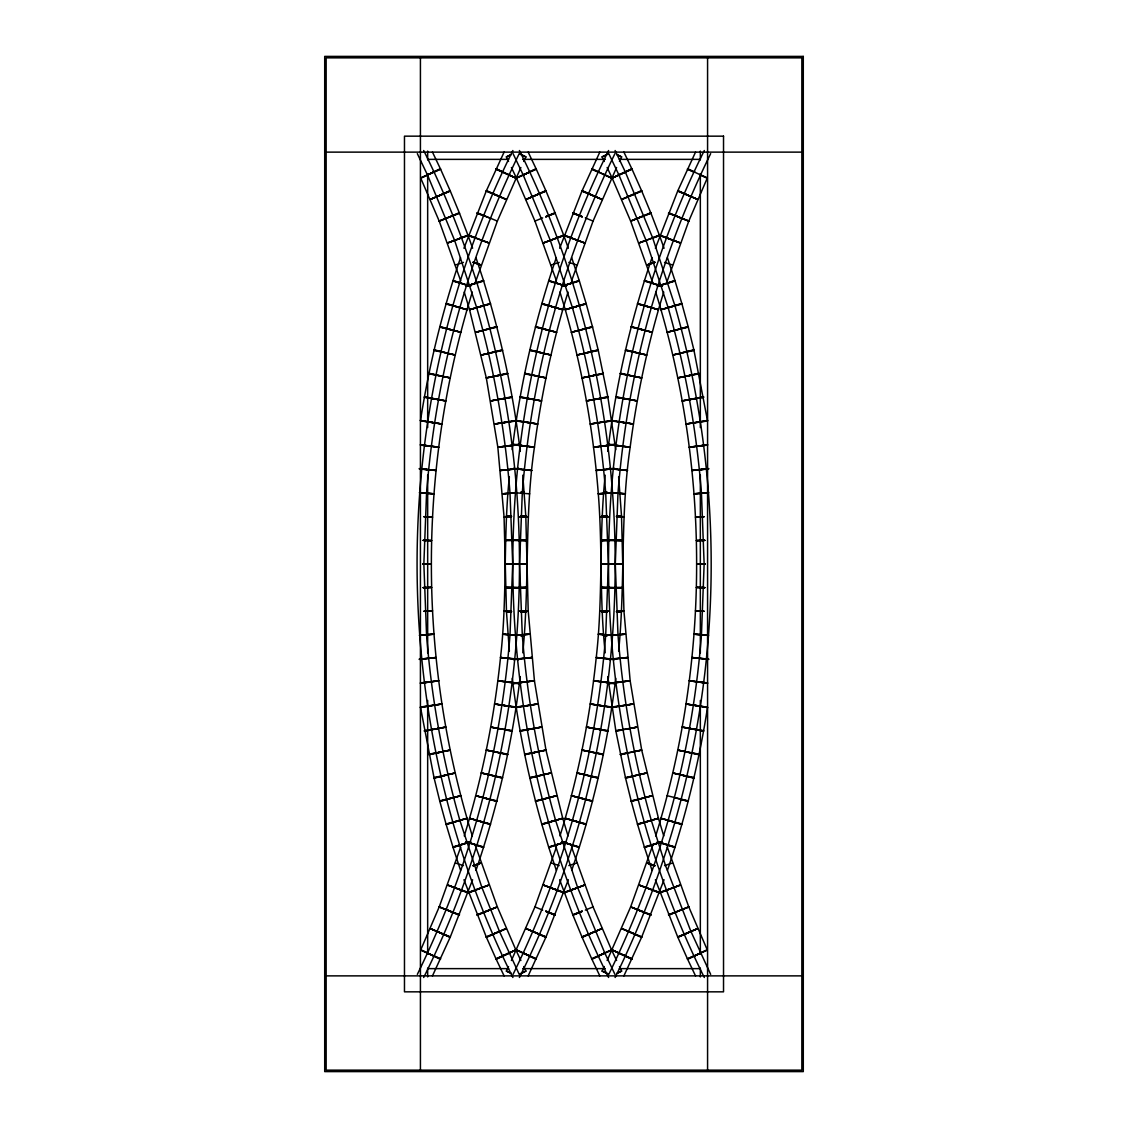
<?xml version="1.0" encoding="UTF-8"?>
<svg xmlns="http://www.w3.org/2000/svg" width="1128" height="1128" viewBox="0 0 1128 1128"><rect width="100%" height="100%" fill="white"/><g stroke="black" fill="none" stroke-linecap="round" stroke-linejoin="round"><path stroke-width="1.5" d="M472.308 835.933C417.727 660.106 417.727 467.894 472.308 292.067M464.257 835.933C482.22 777.855 494.261 717.986 500.508 657.525C507.487 597.516 503.032 536.928 509.362 476.876M608.598 977.482C480.866 721.356 480.866 406.644 608.598 150.517M510.011 634.754L512.704 564L510.011 493.246M522.278 493.246L519.585 564L522.278 634.754M423.677 977.482C551.409 721.356 551.409 406.644 423.677 150.517M522.772 652.788C529.709 584.417 524.294 515.341 534.432 447.21C541.229 394.673 552.367 342.686 568.033 292.067M559.967 835.933C577.931 777.855 589.986 717.986 596.233 657.525C603.254 596.966 598.714 535.8 605.228 475.212M704.323 150.517C576.591 406.644 576.591 721.356 704.323 977.482M605.722 634.754L608.415 564L605.722 493.246M617.989 634.754L615.296 564L617.989 493.246M519.402 977.482C647.134 721.356 647.134 406.644 519.402 150.517M618.637 651.124C625.363 583.303 620.09 514.791 630.157 447.21C636.953 394.673 648.092 342.686 663.743 292.067M655.692 835.933C710.273 660.106 710.273 467.894 655.692 292.067M512.887 150.517C385.141 406.644 385.141 721.356 512.887 977.482M426.553 493.232C431.404 430.459 442.571 368.193 459.871 307.648L453.047 305.787M522.278 493.232C527.114 430.459 538.296 368.193 555.582 307.648L548.772 305.787M651.307 307.648C634.021 368.193 622.839 430.459 617.989 493.232L610.953 492.612L625.405 493.81L617.072 493.063M572.418 820.352C589.704 759.807 600.886 697.541 605.722 634.768L612.758 635.388L598.305 634.19L606.638 634.937M608.782 974.366C633.019 924.889 652.9 873.298 668.129 820.352L674.925 822.298L668.129 820.352C685.429 759.807 696.596 697.541 701.447 634.768L708.483 635.388C699.416 753.969 667.55 870.731 615.112 977.482M512.253 449.719C520.135 384.493 535.01 320.14 556.189 257.959L556.287 257.706M475.988 870.294L476.086 870.04C497.448 807.324 512.408 742.421 520.219 676.617M607.78 451.383C615.592 385.579 630.552 320.676 651.913 257.959L652.012 257.706M571.713 870.294L571.811 870.04C592.99 807.86 607.865 743.507 615.747 678.28M460.562 257.706L460.478 257.959C442.416 310.905 429.021 365.43 420.476 420.716L441.979 424.015L420.518 420.448M667.438 870.294L667.522 870.04C685.584 817.095 698.979 762.57 707.524 707.284L686.021 703.985L707.482 707.552M476.693 820.352C493.979 759.807 505.161 697.541 510.011 634.768L517.047 635.388L502.594 634.19L510.928 634.937M459.871 307.648L453.103 305.618L459.871 307.648C475.099 254.702 494.981 203.111 519.218 153.634M555.582 307.648L548.814 305.618L555.582 307.648C570.824 254.702 590.705 203.111 614.943 153.634M513.057 974.366C537.295 924.889 557.176 873.298 572.418 820.352L579.2 822.298M475.325 282.493L497.349 221.102L520.868 167.494M571.558 280.9L593.06 221.102L616.593 167.494M440.357 959.279L420.716 949.931L439.215 906.898L460.717 847.1M667.282 280.9L688.785 221.102L707.284 178.069L699.727 174.473M511.407 960.506L534.94 906.898L556.442 847.1M607.132 960.506L630.651 906.898L652.675 845.506M463.946 248.245L486.337 190.872L504.103 152.097M559.657 248.245L582.048 190.872L599.828 152.097M655.382 248.245L677.773 190.872L695.539 152.097M710.668 153.634C686.43 203.111 666.535 254.702 651.307 307.648L644.511 305.702M417.332 974.366C441.57 924.889 461.465 873.298 476.693 820.352L483.489 822.298M432.461 975.903L450.227 937.128L472.618 879.755M528.172 975.903L545.952 937.128L568.343 879.755M623.897 975.903L641.663 937.128L664.054 879.755M523.744 161.445L525.902 156.919L519.895 153.958L525.902 156.919M619.469 161.445L621.627 156.919L617.115 154.705L621.627 156.919M506.373 971.081L510.913 973.238L506.373 971.081L508.531 966.555M602.098 971.081L608.147 973.957L602.098 971.081L604.255 966.555M506.373 156.919L510.885 154.705L506.373 156.919L508.531 161.445M602.098 156.919L608.105 153.958L602.098 156.919L604.255 161.445M525.902 971.081L519.895 974.042L525.902 971.081L523.744 966.555M621.627 971.081L617.115 973.295L621.627 971.081L619.469 966.555M428.273 174.473L420.716 178.069L439.215 221.102L460.717 280.9M432.814 172.316L440.357 168.721M476.693 307.648L454.612 240.363L427.484 174.953L433.857 171.921M556.442 280.9L534.94 221.102L516.441 178.069L523.998 174.473M528.524 172.316L536.082 168.721M529.568 171.921L523.195 174.953L550.337 240.363L572.418 307.648L579.186 305.618L572.418 307.648C589.704 368.193 600.886 430.459 605.722 493.232L612.772 492.696L598.305 493.81C602.578 546.713 599.363 599.969 605.228 652.788M652.675 282.493L630.651 221.102L612.151 178.069L619.709 174.473M624.249 172.316L631.807 168.721M625.293 171.921L618.919 174.953L646.048 240.363L668.129 307.648L674.925 305.702C705.494 412.439 716.914 524.591 708.483 635.304L694.03 634.19L702.377 634.726M496.193 959.279L515.849 949.931L497.349 906.898L475.325 845.506M591.918 959.279L611.559 949.931L593.06 906.898L571.558 847.1M687.643 959.279L707.284 949.931L688.785 906.898L667.282 847.1M417.332 153.634L427.47 174.953L433.899 172.006L420.716 178.069L428.358 174.671M434.407 171.766L440.484 168.974L432.461 152.097M511.407 167.494L516.441 178.069L529.61 172.006L523.195 174.953L513.057 153.634M530.118 171.766L536.195 168.974L528.172 152.097M607.132 167.494L612.151 178.069L631.92 168.974L623.897 152.097M504.103 975.903L496.08 959.026L515.849 949.931L520.868 960.506M614.943 974.366L604.805 953.047L598.39 955.994L604.805 953.047L577.663 887.637L555.582 820.352M599.828 975.903L591.805 959.026L597.882 956.234M603.959 953.428L611.559 949.931L616.593 960.506M695.539 975.903L687.516 959.026L707.284 949.931L699.642 953.329M708.497 635.205L701.447 634.754L704.14 564L701.447 493.246L708.483 492.696L701.447 493.232C696.596 430.459 685.429 368.193 668.129 307.648L674.925 305.702L652.675 237.909L625.335 172.006L618.919 174.953L608.782 153.634M427.484 174.953L433.927 172.09M434.477 171.95L440.597 169.228M450.326 191.126L430.247 199.459L437.89 196.061M442.472 194.016L450.114 190.618M443.53 193.649L437.072 196.526L443.558 193.734M516.441 178.069L529.652 172.09M530.202 171.95L536.308 169.228M546.051 191.126L525.958 199.459L545.839 190.618M612.151 178.069L632.032 169.228M641.776 191.126L621.683 199.459L641.55 190.618M519.218 974.366L499.492 931.474L492.992 934.266L499.492 931.474L481.952 887.637L459.871 820.352L453.103 822.382L459.871 820.352C442.571 759.807 431.404 697.541 426.553 634.768L419.517 635.304L433.97 634.19L425.623 634.726M486.45 937.382L494.092 933.984M498.675 931.94L506.317 928.541L486.224 936.875M495.967 958.772L503.61 955.374M508.192 953.329L515.849 949.931M582.161 937.382L602.042 928.541L581.949 936.875M591.692 958.772L597.798 956.05M598.348 955.909L611.559 949.931M684.47 934.351L690.928 931.474L665.464 865.402L651.307 820.352M677.886 937.382L685.528 933.984M690.11 931.94L697.753 928.541L677.674 936.875M687.403 958.772L693.523 956.05M532.797 196.526L539.283 193.734M628.507 196.526L635.008 193.734M588.717 934.266L595.203 931.474M684.442 934.266L690.928 931.474L710.668 974.366M430.247 199.459L450.227 190.872L440.484 168.974M525.958 199.459L545.952 190.872L536.195 168.974M621.683 199.459L641.663 190.872L631.92 168.974M463.946 879.755L486.337 937.128L494.022 933.829M498.632 931.841L506.317 928.541M492.992 934.266L499.492 931.474M591.805 959.026L582.048 937.128L602.042 928.541M655.382 879.755L677.773 937.128L697.753 928.541M447.026 218.085L439.215 221.102L445.391 218.536M459.307 212.755L446.124 218.324L452.709 215.8M534.94 221.102L542.667 217.887M545.755 216.604L555.032 212.755M638.462 218.085L630.651 221.102L650.743 212.755M477.257 915.245L497.349 906.898L477.045 914.723M572.968 915.245L582.245 911.396M585.333 910.113L593.06 906.898M668.692 915.245L681.876 909.676M682.609 909.464L688.785 906.898L668.481 914.723M439.215 221.102L459.406 213.023L450.227 190.872M545.811 216.745L555.131 213.023L545.952 190.872M630.651 221.102L650.856 213.023L641.663 190.872M483.884 912.284L490.44 909.661M477.144 914.977L497.349 906.898M559.657 879.755L572.869 914.977L582.189 911.255M668.594 914.977L688.785 906.898M451.708 216.28L459.519 213.277M468.134 235.639L447.633 242.957L455.444 239.94M460.125 238.135L467.937 235.132M454.612 240.363L461.197 237.825M545.867 216.886L555.23 213.277M551.239 240.137L543.358 242.957L556.922 237.825M557.415 237.529L563.647 235.132M643.143 216.28L650.955 213.277M646.95 240.137L639.082 242.957L646.88 239.94M651.561 238.135L659.372 235.132M646.048 240.363L652.647 237.825M468.628 892.868L488.917 885.043L468.43 892.361M564.352 892.868L570.585 890.471M571.078 890.175L584.642 885.043L576.76 887.863M572.77 914.723L582.133 911.114M660.063 892.868L680.367 885.043L672.485 887.863M447.633 242.957L468.035 235.385L472.618 248.245M543.358 242.957L563.76 235.385L568.343 248.245M639.082 242.957L659.471 235.385L664.054 248.245M468.529 892.615L488.917 885.043M564.24 892.615L584.642 885.043M659.965 892.615L680.367 885.043M455.5 265.009L463.453 262.401M550.337 240.363L556.992 237.994M555.963 238.459L563.845 235.639M551.225 265.009L559.178 262.401M651.688 238.459L659.57 235.639M654.889 262.401L646.936 265.009L654.818 262.204M473.182 865.796L481.064 862.99L473.111 865.599M576.775 862.99L568.822 865.599M564.155 892.361L572.037 889.541M672.499 862.99L664.547 865.599M659.866 892.361L667.748 889.541M666.733 890.006L673.388 887.637M646.936 265.009L654.86 262.302M473.14 865.698L481.064 862.99M483.644 281.013L466.019 286.3L483.475 280.477M566.538 284.862L561.73 286.3L579.2 280.477M662.263 284.862L657.455 286.3L674.911 280.477M453.089 847.523L470.573 841.784L452.92 846.987M548.8 847.523L566.298 841.784L548.645 846.987M644.525 847.523L662.009 841.784L644.356 846.987M466.005 286.258L483.559 280.745L475.988 257.706M561.716 286.258L579.284 280.745L571.713 257.706M657.441 286.258L674.995 280.745L667.438 257.706M460.562 870.294L453.005 847.255L470.559 841.742M556.287 870.294L548.716 847.255L556.696 844.745M561.49 843.25L566.284 841.742M652.012 870.294L644.44 847.255L661.995 841.742M469.911 285.031L476.65 282.916M572.361 282.916L565.621 285.031L572.389 283.001M668.086 282.916L661.346 285.031L668.114 283.001M459.914 845.083L466.654 842.968M651.349 845.083L658.089 842.968M509.362 651.124L506.486 611.926L504.075 517.174L497.843 447.21L486.309 377.908L469.544 309.692L490.384 303.432M571.346 283.41L579.355 281.013M612.772 492.795L598.305 493.81C593.497 431.531 582.415 369.758 565.269 309.692L573.278 307.295M578.086 305.843L586.095 303.432M667.071 283.41L675.08 281.013M669.059 307.493L660.98 309.692L668.989 307.295M673.797 305.843L681.82 303.432M668.129 307.648L674.896 305.618M446.18 824.568L454.203 822.157M459.011 820.705L467.02 818.308L458.941 820.507M541.905 824.568L562.731 818.308L545.966 750.092L534.432 680.79L528.2 610.826L525.803 516.074L522.772 475.212M637.616 824.568L658.456 818.308L641.691 750.092L630.157 680.79L623.925 610.826L621.514 516.074L618.637 476.876M483.489 305.702L476.693 307.648C493.979 368.193 505.161 430.459 510.011 493.232L517.047 492.696L502.594 493.81L510.928 493.063M548.8 822.298L555.582 820.352C538.296 759.807 527.114 697.541 522.278 634.768L515.228 635.304L529.695 634.19L521.362 634.937M644.511 822.298L651.307 820.352C634.021 759.807 622.839 697.541 617.989 634.768L610.953 635.304L625.405 634.19L617.072 634.937M464.257 292.067L469.544 309.692L490.454 303.7C504.202 352.049 514.312 401.455 520.219 451.383M559.967 292.067L565.269 309.692L586.179 303.7L579.284 280.745M660.98 309.692L669.031 307.394M673.853 306.012L681.89 303.7L674.995 280.745M453.005 847.255L446.11 824.3L467.02 818.308M512.253 678.28C518.203 727.645 528.228 776.487 541.821 824.3L562.731 818.308L568.033 835.933M644.44 847.255L637.546 824.3L658.456 818.308L663.743 835.933M469.544 309.692L490.525 303.968M496.828 327.092L475.706 332.295L496.701 326.57M572.418 307.648L579.228 305.787M565.269 309.692L573.334 307.493M578.185 306.167L586.25 303.968M592.553 327.092L571.431 332.295L579.496 330.081M584.346 328.77L592.411 326.57M578.636 330.419L585.446 328.558M668.129 307.648L674.953 305.787M673.895 306.167L681.975 303.968M688.277 327.092L667.141 332.295L675.221 330.081M680.057 328.77L688.136 326.57M674.347 330.419L681.157 328.558M446.843 799.442L453.653 797.581L446.815 799.357M439.864 801.43L447.943 799.23M452.779 797.919L460.858 795.705L439.723 800.908M446.025 824.032L454.105 821.833M453.047 822.213L459.871 820.352M535.588 801.43L556.569 795.705L535.447 800.908M541.75 824.032L562.731 818.308M631.299 801.43L652.294 795.705L644.159 797.707M637.475 824.032L658.456 818.308M475.706 332.295L496.771 326.824M571.431 332.295L592.482 326.824L586.179 303.7M667.141 332.295L688.207 326.824L681.89 303.7M446.11 824.3L439.793 801.176L460.858 795.705M535.518 801.176L556.569 795.705M637.546 824.3L631.229 801.176L652.294 795.705M502.552 350.385L481.303 355.038L502.425 349.835M598.263 350.385L577.014 355.038L598.15 349.835M680.917 353.247L672.739 355.038L693.861 349.835M434.139 778.165L455.261 772.962L434.012 777.615M529.85 778.165L550.986 772.962L529.737 777.615M632.596 776.332L639.449 774.654M625.575 778.165L633.696 776.163M638.575 774.964L646.696 772.962L625.448 777.615M631.172 800.908L639.294 798.906M638.222 799.259L645.089 797.581M481.303 355.038L502.496 350.103M584.262 353.346L591.142 351.753M577.014 355.038L598.207 350.103L607.879 397.07L615.747 449.719M672.739 355.038L693.931 350.103L707.566 420.984L686.021 424.015L707.482 420.448M441.133 776.247L448.013 774.654M420.518 707.552L441.979 703.985L420.434 707.016L434.069 777.897L455.261 772.962M529.793 777.897L550.986 772.962M607.78 676.617L615.846 730.93L625.504 777.897L646.696 772.962M507.671 373.791L486.309 377.908L500.494 374.905M501.029 374.693L507.558 373.255M679.987 353.346L686.881 351.837M685.81 352.176L693.988 350.385M589.324 376.414L596.233 374.989L582.034 377.908L603.283 373.255M699.106 373.791L677.745 377.908L685.923 376.118M690.829 375.046L698.993 373.255M691.929 374.905L685.034 376.414L691.957 374.989M429.007 754.745L450.255 750.092L442.035 751.671M524.717 754.745L545.966 750.092L537.746 751.671M620.442 754.745L626.971 753.307M627.506 753.095L641.691 750.092L633.471 751.671M486.309 377.908L500.522 374.989L493.599 376.414M501.072 374.877L507.614 373.523M582.034 377.908L603.339 373.523M677.745 377.908L699.064 373.523M428.936 754.477L450.255 750.092M524.661 754.477L545.966 750.092M620.386 754.477L626.928 753.123M627.464 752.926L641.691 750.092M596.825 375.06L603.395 373.791M505.034 398.438L490.736 400.905L505.006 398.254L498.068 399.594M505.527 398.057L512.098 396.802M607.921 397.338L586.461 400.905L607.823 396.802M703.632 397.338L682.186 400.905L703.534 396.802M424.466 731.198L445.814 727.095L437.565 728.462M520.177 731.198L528.397 729.619M533.318 728.674L541.539 727.095L520.078 730.662M428.894 754.209L437.1 752.616M622.994 729.745L637.264 727.095L629.043 728.674M615.902 731.198L622.473 729.943M524.605 754.209L531.175 752.94M620.329 754.209L628.536 752.616M593.779 399.594L600.731 398.353M689.504 399.594L696.455 398.353M438.496 728.406L431.531 729.562M490.736 400.905L505.02 398.353M505.57 398.254L512.154 397.07M586.461 400.905L607.879 397.07M682.186 400.905L703.59 397.07M424.41 730.93L432.644 729.449M437.579 728.561L445.814 727.095M520.121 730.93L541.539 727.095M615.846 730.93L622.43 729.745M505.598 398.438L512.197 397.338M516.13 420.984L494.586 424.015L516.046 420.448M598.587 422.845L590.311 424.015L611.771 420.448M516.229 707.552L537.689 703.985L529.413 705.155M424.368 730.662L432.616 729.294M611.954 707.552L633.414 703.985L625.124 705.155M615.803 730.662L622.402 729.562M622.966 729.562L637.264 727.095M501.946 422.887L508.925 421.816M494.586 424.015L516.088 420.716M590.311 424.015L611.813 420.716M686.021 424.015L707.524 420.716M420.476 707.284L441.979 703.985M516.187 707.284L537.689 703.985M611.912 707.284L633.414 703.985M597.657 422.887L604.65 421.9M603.565 422.154L611.841 420.984M519.458 444.728L497.843 447.21L519.388 444.178M601.873 446.251L593.568 447.21L601.844 446.039M606.822 445.349L615.098 444.178M607.936 445.278L600.942 446.265L607.964 445.461M707.566 445.109L689.279 447.21L697.569 446.039M702.532 445.349L707.51 444.644M703.66 445.278L696.667 446.265L703.675 445.377M420.49 683.356L438.721 680.79L430.402 681.749M520.064 682.722L527.058 681.735M512.902 683.822L521.178 682.651M526.156 681.961L534.432 680.79L512.831 683.272M608.612 683.822L630.157 680.79L608.542 683.272M516.159 707.016L524.435 705.846M523.35 706.1L530.343 705.113M611.869 707.016L620.16 705.846M619.06 706.1L626.054 705.113M505.231 446.265L512.225 445.377M497.843 447.21L519.43 444.46M593.568 447.21L615.141 444.46M689.279 447.21L707.538 444.883M424.325 682.623L431.333 681.735L424.325 682.539M420.462 683.117L438.721 680.79M512.859 683.54L534.432 680.79M608.57 683.54L630.157 680.79M606.864 445.687L615.169 444.728M508.841 469.727L500.508 470.475L518.795 468.374M604.566 469.727L596.233 470.475L604.537 469.516M609.529 468.952L614.52 468.374M610.657 468.91L603.635 469.713L610.671 469.093M708.624 468.994L691.957 470.475L708.581 468.571M419.419 659.429L436.042 657.525L427.709 658.273M513.48 659.626L531.767 657.525L523.434 658.273M609.205 659.626L627.492 657.525L609.148 659.161M420.434 682.891L425.411 682.313M500.508 470.475L518.824 468.613M596.233 470.475L614.548 468.613M691.957 470.475L708.596 468.783M699.346 469.727L706.382 469.008M419.404 659.217L436.042 657.525M513.451 659.386L531.767 657.525M609.176 659.386L627.492 657.525M507.91 469.727L514.946 469.093M513.846 469.29L518.852 468.839M609.571 469.29L614.563 468.839M520.924 492.175L524.252 491.879M510.011 493.232L517.047 492.612M708.497 492.795L694.03 493.81L708.483 492.612M419.517 635.388L426.553 634.768M425.637 634.937L433.97 634.19M515.242 635.388L522.278 634.768M610.953 635.388L617.989 634.768M603.748 636.121L607.076 635.825M419.376 659.006L422.718 658.71M421.618 658.907L428.654 658.273M513.437 659.161L518.429 658.71M517.329 658.907L524.365 658.273M520.939 492.4L524.28 492.146M598.305 493.81L612.772 492.696M694.03 493.81L702.377 493.162M603.72 635.854L607.061 635.6M502.594 493.81L517.061 492.795M520.953 492.64L524.294 492.428M504.075 517.174L510.758 516.92M520.769 516.116L525.789 515.792M608.161 516.864L599.8 517.174L608.147 516.652M616.494 516.116L621.5 515.792M703.872 516.864L695.511 517.174L703.858 516.652M424.142 611.348L432.489 610.826L424.128 611.136M506.5 612.208L511.506 611.884M519.853 611.348L528.2 610.826L519.839 611.136M602.211 612.208L607.231 611.884M623.925 610.826L617.242 611.08M419.503 635.205L426.553 634.754L423.86 564L426.553 493.246L419.517 492.696L433.97 493.81L419.503 492.795M515.228 635.205L529.695 634.19M603.706 635.572L607.047 635.36M610.939 635.205L625.405 634.19M520.784 516.328L525.803 516.074M599.8 517.174L608.147 516.751M616.508 516.328L621.514 516.074M695.511 517.174L703.872 516.751M424.128 611.249L432.489 610.826M506.486 611.926L511.492 611.672M519.853 611.249L528.2 610.826M602.197 611.926L607.216 611.672M520.798 516.539L525.817 516.356M616.508 516.539L621.528 516.356M504.963 540.58L519.472 540.312M520.008 540.002L526.706 539.748M615.183 540.312L600.688 540.58L609.049 540.27M615.733 540.002L622.416 539.748M601.28 540.312L615.183 540.115L600.688 540.58M704.774 540.481L696.399 540.58L704.76 540.27M423.24 587.73L431.601 587.42L423.226 587.519M505.584 588.252L512.267 587.998M518.951 587.73L527.312 587.42L512.817 587.688M601.294 588.252L607.992 587.998M623.037 587.42L608.528 587.688M506.472 611.644L511.492 611.461M602.183 611.644L607.202 611.461M520.022 540.199L526.72 540.03M615.747 540.199L622.43 540.03M608.119 540.397L615.183 540.213M696.399 540.58L704.774 540.368M423.226 587.632L431.601 587.42M505.57 587.97L512.253 587.801M527.312 587.42L512.817 587.787L526.72 587.688M601.28 587.97L607.978 587.801M519.881 540.397L512.817 540.115L526.72 540.312M615.747 540.397L622.43 540.312M422.929 564.113L431.305 564L422.929 563.887M505.259 564L511.957 564.085M512.704 564L527.016 563.718M505.274 564.282L511.957 564.197M512.521 564.099L527.016 564L518.654 563.887M615.479 564.099L600.984 564L609.346 563.887M616.043 563.803L622.726 563.718M600.984 564.282L615.479 563.901M616.043 564.085L622.741 564M705.07 564.113L696.695 564L705.07 563.887M505.57 587.688L512.253 587.603M601.28 587.688L615.183 587.787L608.119 587.603M326.147 152.125L801.853 152.125M427.667 159.372L508.587 159.372M522.659 159.372L605.341 159.372M619.413 159.372L700.333 159.372M422.929 564L431.305 564M512.521 564L527.016 564M600.984 564L615.479 564M696.695 564L705.07 564M427.667 968.628L508.587 968.628M522.659 968.628L605.341 968.628M619.413 968.628L700.333 968.628M326.147 975.875L801.853 975.875M608.528 540.312L623.037 540.58L608.542 540.115L615.592 540.397M505.57 540.312L512.253 540.397M512.817 540.312L527.312 540.58L518.951 540.27M423.226 540.481L431.601 540.58L423.24 540.27M600.984 563.718L615.296 564M616.043 564.197L622.726 564.282M505.274 563.718L511.957 563.803M512.521 563.901L527.016 564.282M704.76 587.73L696.399 587.42L704.774 587.519M609.049 587.73L600.688 587.42L615.183 587.688M615.747 587.603L622.43 587.688M512.408 587.603L519.458 587.787L504.963 587.42L519.472 587.688M601.28 540.03L607.978 540.199M608.542 540.213L623.037 540.58M505.57 540.03L512.253 540.199M512.817 540.213L527.312 540.58M423.226 540.368L431.601 540.58M696.399 587.42L704.774 587.632M600.688 587.42L615.183 587.787M615.747 587.801L622.43 587.97M504.963 587.42L519.458 587.787M520.022 587.801L526.72 587.97M602.183 516.356L607.202 516.539M617.242 516.92L623.925 517.174M506.472 516.356L511.492 516.539M519.839 516.864L528.2 517.174L519.853 516.652M424.128 516.864L432.489 517.174L424.142 516.652M601.294 539.748L607.992 540.002M505.584 539.748L512.267 540.002M615.733 587.998L622.416 588.252M520.008 587.998L526.706 588.252M703.858 611.348L695.511 610.826L703.872 611.136M608.147 611.348L599.8 610.826L608.161 611.136M616.508 611.461L621.528 611.644M504.075 610.826L510.758 611.08M520.798 611.461L525.817 611.644M602.197 516.074L607.216 516.328M506.486 516.074L511.492 516.328M519.853 516.751L528.2 517.174M424.128 516.751L432.489 517.174M695.511 610.826L703.872 611.249M599.8 610.826L608.147 611.249M616.508 611.672L621.514 611.926M520.784 611.672L525.803 611.926M603.706 492.428L607.047 492.64M610.939 492.795L625.405 493.81M515.228 492.795L529.695 493.81M602.211 515.792L607.231 516.116M506.5 515.792L511.506 516.116M616.494 611.884L621.5 612.208M520.769 611.884L525.789 612.208M598.305 634.19L612.772 635.205M502.594 634.19L517.061 635.205M520.953 635.36L524.294 635.572M603.72 492.146L607.061 492.4M520.939 635.6L524.28 635.854M613.054 469.093L620.09 469.727M609.148 468.839L614.154 469.29M619.159 469.727L627.492 470.475L609.205 468.374M517.329 469.093L524.365 469.727L517.343 468.91M513.437 468.839L518.429 469.29M523.434 469.727L531.767 470.475L523.462 469.516M419.376 468.994L436.042 470.475L419.419 468.571M603.748 491.879L607.076 492.175M419.517 492.612L433.97 493.81M694.03 634.19L702.363 634.937M520.924 635.825L524.252 636.121M708.581 659.429L691.957 657.525L700.291 658.273M705.282 658.71L708.624 659.006M699.346 658.273L706.382 658.907M614.52 659.626L596.233 657.525L604.566 658.273M609.571 658.71L614.563 659.161M603.635 658.273L610.671 658.907M518.795 659.626L500.508 657.525L518.852 659.161M609.176 468.613L627.492 470.475M513.451 468.613L531.767 470.475M419.404 468.783L436.042 470.475M421.618 469.008L428.654 469.727M691.957 657.525L708.596 659.217M596.233 657.525L614.548 659.386M500.508 657.525L518.824 659.386M608.542 444.728L630.157 447.21L608.612 444.178M520.036 445.461L527.058 446.265L520.064 445.278M512.831 444.728L521.136 445.687M526.127 446.251L534.432 447.21L526.156 446.039M420.434 445.109L438.721 447.21L430.431 446.039M513.48 468.374L518.471 468.952M707.51 683.356L689.279 680.79L697.597 681.749M702.589 682.313L707.566 682.891M703.675 682.539L696.667 681.735L703.675 682.623M601.844 681.961L593.568 680.79L615.169 683.272M519.388 683.822L497.843 680.79L519.458 683.272M615.775 445.377L622.769 446.265M608.57 444.46L630.157 447.21M512.859 444.46L534.432 447.21M424.325 445.377L431.333 446.265L424.339 445.278M420.462 444.883L438.721 447.21M689.279 680.79L707.538 683.117M593.568 680.79L615.141 683.54M497.843 680.79L519.43 683.54M611.869 420.984L633.414 424.015L611.954 420.448M523.35 421.9L530.343 422.887L523.364 421.816M516.159 420.984L524.435 422.154M529.413 422.845L537.689 424.015L516.229 420.448M512.902 444.178L521.178 445.349M420.49 444.644L425.467 445.349M600.942 681.735L607.936 682.722M606.822 682.651L615.098 683.822M611.771 707.552L590.311 703.985L598.587 705.155M603.565 705.846L611.841 707.016M604.65 706.1L597.657 705.113L604.636 706.184M516.046 707.552L494.586 703.985L502.876 705.155M507.84 705.846L516.13 707.016M508.939 706.1L501.946 705.113L508.925 706.184M611.912 420.716L633.414 424.015M516.187 420.716L537.689 424.015M420.476 420.716L441.979 424.015M686.021 703.985L707.524 707.284M590.311 703.985L611.813 707.284M494.586 703.985L516.088 707.284M619.075 421.816L626.054 422.887M427.639 421.816L434.618 422.887M693.382 705.113L700.361 706.184M615.803 397.338L622.402 398.438M622.966 398.438L637.264 400.905L622.994 398.254L629.932 399.594M520.078 397.338L541.539 400.905L520.177 396.802M424.368 397.338L445.814 400.905L424.466 396.802M703.534 731.198L682.186 727.095L690.435 728.462M695.384 729.294L703.632 730.662M696.469 729.562L689.504 728.406L696.455 729.647M594.682 728.674L586.461 727.095L607.921 730.662M498.957 728.674L490.736 727.095L505.034 729.562M505.598 729.562L512.197 730.662M527.269 398.353L534.221 399.594M431.545 398.353L438.496 399.594M505.02 729.647L490.736 727.095M615.846 397.07L622.43 398.254M622.98 398.353L637.264 400.905M520.121 397.07L541.539 400.905M424.41 397.07L445.814 400.905M682.186 727.095L703.59 730.93M586.461 727.095L607.879 730.93M505.57 729.745L512.154 730.93M620.329 373.791L641.691 377.908L627.506 374.905M524.605 373.791L531.175 375.06M531.739 375.074L545.966 377.908L524.717 373.255M615.902 396.802L622.473 398.057M428.894 373.791L450.255 377.908L442.077 376.118M599.602 729.619L607.823 731.198M698.993 754.745L677.745 750.092L685.965 751.671M690.9 752.616L699.106 754.209M685.034 751.586L691.972 752.926M505.527 729.943L512.098 731.198M603.283 754.745L582.034 750.092L590.254 751.671M596.825 752.94L603.395 754.209M589.324 751.586L596.261 752.926M500.494 753.095L486.309 750.092L494.529 751.671M499.464 752.616L507.671 754.209M493.599 751.586L500.536 752.926L486.309 750.092M620.386 373.523L626.928 374.877M627.478 374.989L641.691 377.908M524.661 373.523L545.966 377.908M428.936 373.523L450.255 377.908M677.745 750.092L699.064 754.477M582.034 750.092L603.339 754.477M501.072 753.123L507.614 754.477M625.448 350.385L646.696 355.038L625.575 349.835M529.737 350.385L550.986 355.038L529.85 349.835M620.442 373.255L626.971 374.693M441.118 351.837L448.013 353.346M434.012 350.385L442.19 352.176M447.083 353.247L455.261 355.038L434.139 349.835M429.007 373.255L437.171 375.046M436.071 374.905L442.966 376.414M693.861 778.165L672.739 772.962L693.988 777.615M501.029 753.307L507.558 754.745M598.15 778.165L577.014 772.962L598.263 777.615M489.425 774.964L481.303 772.962L502.552 777.615M625.504 350.103L646.696 355.038M536.857 351.753L543.738 353.346M529.793 350.103L550.986 355.038M434.069 350.103L455.261 355.038M679.987 774.654L686.867 776.247M672.739 772.962L693.931 777.897M577.014 772.962L598.207 777.897M481.303 772.962L502.496 777.897M631.172 327.092L652.294 332.295L631.299 326.57M535.447 327.092L556.569 332.295L548.504 330.081M439.723 327.092L460.858 332.295L452.779 330.081M667.141 795.705L688.277 800.908M488.551 774.654L495.404 776.332M494.304 776.163L502.425 778.165M592.411 801.43L571.431 795.705L592.553 800.908M496.701 801.43L475.706 795.705L483.841 797.707M488.706 798.906L496.828 800.908M631.229 326.824L652.294 332.295M535.518 326.824L556.569 332.295M439.793 326.824L460.858 332.295M680.114 799.075L688.207 801.176M674.347 797.581L681.157 799.442M571.431 795.705L592.482 801.176M475.706 795.705L496.771 801.176M638.251 328.643L645.089 330.419M542.526 328.643L549.364 330.419L542.554 328.558M446.815 328.643L453.653 330.419L446.843 328.558M578.636 797.581L585.474 799.357M637.475 303.968L658.456 309.692L637.616 303.432M541.75 303.968L549.815 306.167M554.666 307.493L562.731 309.692L554.722 307.295M535.588 326.57L543.654 328.77M446.025 303.968L454.105 306.167M458.941 307.493L467.02 309.692L459.011 307.295M439.864 326.57L447.943 328.77M680.057 799.23L688.136 801.43M668.989 820.705L660.98 818.308L669.059 820.507M673.895 821.833L681.975 824.032M668.129 820.352L674.953 822.213M586.095 824.568L565.269 818.308L586.25 824.032M490.384 824.568L469.544 818.308L490.525 824.032M637.546 303.7L658.456 309.692M541.821 303.7L562.731 309.692M446.11 303.7L467.02 309.692M660.98 818.308L669.031 820.606M673.853 821.988L681.89 824.3M565.269 818.308L586.179 824.3M469.544 818.308L490.454 824.3M644.356 281.013L661.981 286.3L644.525 280.477M555.611 283.001L562.379 285.031M548.645 281.013L556.654 283.41M561.462 284.862L566.27 286.3L548.8 280.477M541.905 303.432L549.914 305.843M459.886 283.001L466.654 285.031M452.92 281.013L460.929 283.41M465.737 284.862L470.545 286.3L453.089 280.477M446.18 303.432L454.203 305.843M668.129 820.352L674.896 822.382M673.797 822.157L681.82 824.568M674.911 847.523L657.427 841.784L675.08 846.987M579.2 847.523L561.702 841.784L579.355 846.987M483.475 847.523L465.991 841.784L483.644 846.987M644.44 280.745L661.995 286.258M548.716 280.745L566.284 286.258M453.005 280.745L470.559 286.258M657.441 841.742L674.995 847.255M661.346 842.968L668.086 845.083M565.621 842.968L572.361 845.083M561.716 841.742L579.284 847.255M466.005 841.742L483.559 847.255M664.547 262.401L672.499 265.009M568.822 262.401L576.775 265.009M473.111 262.401L481.064 265.009L473.182 262.204M654.818 865.796L646.936 862.99L654.889 865.599M551.225 862.99L559.178 865.599M455.5 862.99L463.453 865.599M473.14 262.302L481.064 265.009M646.936 862.99L654.86 865.698M659.866 235.639L680.367 242.957L672.556 239.94M571.008 237.994L577.663 240.363M564.155 235.639L572.037 238.459M576.76 240.137L584.642 242.957L571.078 237.825M481.952 240.363L475.353 237.825M468.43 235.639L476.312 238.459M481.05 240.137L488.917 242.957L481.12 239.94M659.372 892.868L639.082 885.043L659.57 892.361M556.922 890.175L543.358 885.043L551.239 887.863M555.963 889.541L563.845 892.361M467.937 892.868L447.633 885.043L455.515 887.863M460.252 889.541L468.134 892.361M454.612 887.637L461.267 890.006M659.965 235.385L680.367 242.957M564.24 235.385L584.642 242.957M468.529 235.385L488.917 242.957M639.082 885.043L659.471 892.615M543.358 885.043L563.76 892.615M447.633 885.043L468.035 892.615M675.291 215.8L681.876 218.338L668.692 212.755M668.481 213.277L676.292 216.28M680.974 218.085L688.785 221.102L682.609 218.536M660.063 235.132L667.875 238.135M666.803 237.825L673.388 240.363M572.77 213.277L582.133 216.886M593.06 221.102L585.333 217.887M564.352 235.132L570.585 237.529M483.856 215.8L490.44 218.338M477.045 213.277L484.857 216.28M497.349 221.102L477.257 212.755M468.628 235.132L476.439 238.135M650.743 915.245L630.651 906.898L650.955 914.723M557.415 890.471L563.647 892.868M534.94 906.898L542.667 910.113M545.867 911.114L555.23 914.723M445.391 909.464L439.215 906.898L459.519 914.723M668.594 213.023L688.785 221.102M572.869 213.023L582.189 216.745M477.144 213.023L484.913 216.125M630.651 906.898L650.856 914.977M545.811 911.255L555.131 914.977M439.215 906.898L459.406 914.977M675.319 215.716L681.876 218.338M637.56 909.661L644.116 912.284M452.68 912.284L446.124 909.661L459.307 915.245M677.674 191.126L697.753 199.459L690.11 196.061M581.949 191.126L602.042 199.459L582.161 190.618M572.968 212.755L582.245 216.604M486.224 191.126L506.317 199.459L486.45 190.618M629.325 931.94L621.683 928.541L641.776 936.875M545.755 911.396L555.032 915.245M545.839 937.382L525.958 928.541L546.051 936.875M437.89 931.94L430.247 928.541L450.326 936.875M684.442 193.734L690.928 196.526L684.47 193.649M588.717 193.734L595.203 196.526M492.992 193.734L499.492 196.526M532.797 931.474L539.283 934.266M443.558 934.266L437.072 931.474L443.53 934.351M677.773 190.872L697.753 199.459M582.048 190.872L602.042 199.459M486.337 190.872L506.317 199.459M621.683 928.541L641.663 937.128M525.958 928.541L545.952 937.128M430.247 928.541L450.227 937.128M687.403 169.228L693.523 171.95M699.642 174.671L707.284 178.069L694.143 171.921M677.886 190.618L685.528 194.016M591.692 169.228L597.798 171.95M598.432 171.921L611.559 178.069L604.002 174.473M495.967 169.228L515.849 178.069L508.291 174.473M633.908 933.984L641.55 937.382M631.807 959.279L612.151 949.931L619.808 953.329M624.39 955.374L632.032 958.772M536.082 959.279L516.441 949.931L529.652 955.909L523.195 953.047M530.202 956.05L536.308 958.772M442.472 933.984L450.114 937.382M428.358 953.329L420.716 949.931L433.899 955.994L427.484 953.047M434.477 956.05L440.597 958.772M687.516 168.974L693.593 171.766M591.805 168.974L597.882 171.766M598.39 172.006L611.559 178.069M496.08 168.974L515.849 178.069M612.151 949.931L631.92 959.026M516.441 949.931L529.61 955.994M530.118 956.234L536.195 959.026M434.407 956.234L440.484 959.026M687.643 168.721L695.186 172.316M591.918 168.721L599.476 172.316M496.193 168.721L503.751 172.316M502.707 171.921L509.08 174.953M615.112 150.517L625.335 172.006M677.773 937.128L687.516 959.026M486.337 937.128L496.08 959.026M572.869 914.977L582.048 937.128M650.856 213.023L659.471 235.385M555.131 213.023L563.76 235.385M459.406 213.023L468.035 235.385M483.559 280.745L490.454 303.7M541.821 824.3L548.716 847.255M688.207 326.824L693.931 350.103M592.482 326.824L598.207 350.103M625.504 777.897L631.229 801.176M434.069 777.897L439.793 801.176M707.58 57.852L707.58 1070.148M700.333 151.082L700.333 159.88M700.333 173.966L700.333 427.54M700.333 475.071L700.333 652.929M700.333 700.46L700.333 954.034M700.333 968.12L700.333 976.918M427.667 151.082L427.667 159.88M427.667 173.966L427.667 427.54M427.667 475.071L427.667 652.929M427.667 700.46L427.667 954.034M427.667 968.12L427.667 976.918M420.42 57.852L420.42 1070.148M509.08 953.047L502.665 955.994L509.08 953.047M700.53 953.047L694.101 955.994L700.516 953.047M644.116 215.716L637.56 218.324L644.144 215.8M577.663 887.637L571.05 890.091L577.663 887.637M562.379 842.968L555.639 845.083L562.379 842.968M442.966 751.586L436.042 753.01L442.966 751.586M538.676 751.586L531.767 753.01L538.676 751.586M534.221 728.406L527.284 729.745L534.221 728.406M803.291 56.4L324.709 56.4L324.709 1071.6L803.291 1071.6L803.291 56.4M801.853 57.852L326.147 57.852L326.147 1070.148L801.853 1070.148L801.853 57.852M723.527 136.164L404.473 136.164L404.473 991.836L723.527 991.836L723.527 136.164M600.731 729.647L593.779 728.406L600.716 729.745M489.778 799.259L482.911 797.581L489.749 799.357M556.992 890.006L550.337 887.637L556.95 890.091M635.008 934.266L628.507 931.474L634.965 934.351M625.363 955.909L618.919 953.047L625.335 955.994"/></g></svg>
